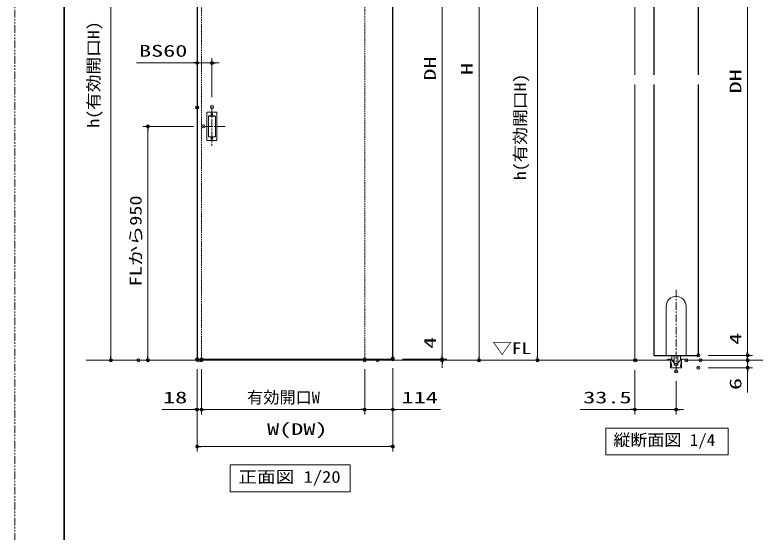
# Model space of a CAD drawing. Units: millimetres, scale not verified. Extents: x -1306 to 1306, y -607 to 607.
# Drawn here: x -1293 to -692, y -125 to 296 of the extents above; entities that cross this region are included whole.
import ezdxf
from ezdxf.enums import TextEntityAlignment as Align

# ---------------------------------------------------------------- set-up
doc = ezdxf.new("R2010")
doc.units = ezdxf.units.MM
doc.header["$LTSCALE"] = 5
doc.header["$PDMODE"] = 32
doc.header["$PDSIZE"] = 2.5
for name, pattern in [('USER1', [0.375, 0.25, -0.125]), ('USER2', [2.5, 1.25, -0.25, 0.25, -0.25, 0.25, -0.25]), ('USER3', [2, 1.25, -0.25, 0.25, -0.25])]:
    doc.linetypes.add(name, pattern=pattern)
for name, color, linetype, lineweight in [('0-1_線(黄)', 2, 'Continuous', 15), ('0-2_点線(水)', 4, 'USER1', 9), ('0-4_線(白)', 7, 'Continuous', 30), ('0-5_線(水)', 4, 'Continuous', 9), ('0-6_寸法線', 3, 'Continuous', 13), ('0-7_0', 3, 'Continuous', 25), ('0-8_DEFPOINTS', 7, 'Continuous', 5), ('0-9_陰線', 1, 'USER2', 9), ('0-A_中心線', 3, 'USER3', 9), ('0-F_図面枠', 7, 'Continuous', 35)]:
    doc.layers.add(name, color=color, linetype=linetype, lineweight=lineweight)
doc.styles.add('ＭＳ ゴシック', font='')
doc.styles.get('ＭＳ ゴシック').set_extended_font_data('MS Gothic')

# ---------------------------------------------------------------- blocks, each defined once
blk = doc.blocks.new('_DOT')
at = {"layer": '0-7_0'}
blk.add_line((-2.5, 0), (-5, 0), dxfattribs=at)
for points in [[(0, 0), (-2.5, 0), (-2.48, 0.313)], [(0, 0), (-2.48, -0.313), (-2.5, 0)], [(0, 0), (-2.48, 0.313), (-2.421, 0.622)], [(0, 0), (-2.421, -0.622), (-2.48, -0.313)], [(0, 0), (-2.421, 0.622), (-2.324, 0.92)], [(0, 0), (-2.324, -0.92), (-2.421, -0.622)], [(0, 0), (-2.324, 0.92), (-2.191, 1.204)], [(0, 0), (-2.191, -1.204), (-2.324, -0.92)], [(0, 0), (-2.191, 1.204), (-2.023, 1.469)], [(0, 0), (-2.023, -1.469), (-2.191, -1.204)], [(0, 0), (-2.023, 1.469), (-1.822, 1.711)], [(0, 0), (-1.822, -1.711), (-2.023, -1.469)], [(0, 0), (-1.822, 1.711), (-1.594, 1.926)], [(0, 0), (-1.594, -1.926), (-1.822, -1.711)], [(0, 0), (-1.594, 1.926), (-1.34, 2.111)], [(0, 0), (-1.34, -2.111), (-1.594, -1.926)], [(0, 0), (-1.34, 2.111), (-1.064, 2.262)], [(0, 0), (-1.064, -2.262), (-1.34, -2.111)], [(0, 0), (-1.064, 2.262), (-0.773, 2.378)], [(0, 0), (-0.773, -2.378), (-1.064, -2.262)], [(0, 0), (-0.773, 2.378), (-0.468, 2.456)], [(0, 0), (-0.468, -2.456), (-0.773, -2.378)], [(0, 0), (-0.468, 2.456), (-0.157, 2.495)], [(0, 0), (-0.157, -2.495), (-0.468, -2.456)], [(0, 0), (-0.157, 2.495), (0.157, 2.495)], [(0, 0), (0.157, -2.495), (-0.157, -2.495)], [(0, 0), (0.157, 2.495), (0.468, 2.456)], [(0, 0), (0.468, 2.456), (0.773, 2.378)], [(0, 0), (0.773, 2.378), (1.064, 2.262)], [(0, 0), (1.064, 2.262), (1.34, 2.111)], [(0, 0), (1.34, 2.111), (1.594, 1.926)], [(0, 0), (1.594, 1.926), (1.822, 1.711)], [(0, 0), (1.822, 1.711), (2.023, 1.469)], [(0, 0), (2.023, 1.469), (2.191, 1.204)], [(0, 0), (2.191, 1.204), (2.324, 0.92)], [(0, 0), (2.324, 0.92), (2.421, 0.622)], [(0, 0), (2.421, 0.622), (2.48, 0.313)], [(0, 0), (2.48, 0.313), (2.5, 0)], [(0, 0), (0.468, -2.456), (0.157, -2.495)], [(0, 0), (0.773, -2.378), (0.468, -2.456)], [(0, 0), (1.064, -2.262), (0.773, -2.378)], [(0, 0), (1.34, -2.111), (1.064, -2.262)], [(0, 0), (1.594, -1.926), (1.34, -2.111)], [(0, 0), (1.822, -1.711), (1.594, -1.926)], [(0, 0), (2.023, -1.469), (1.822, -1.711)], [(0, 0), (2.191, -1.204), (2.023, -1.469)], [(0, 0), (2.324, -0.92), (2.191, -1.204)], [(0, 0), (2.421, -0.622), (2.324, -0.92)], [(0, 0), (2.48, -0.313), (2.421, -0.622)], [(0, 0), (2.5, 0), (2.48, -0.313)]]:
    blk.add_solid(points, dxfattribs=at)

msp = doc.modelspace()

# ---------------------------------------------------------------- linework, layer by layer
at = {"layer": '0-1_線(黄)'}
for p, q in [((-1235.181, 15.092), (-758.267, 15.092)), ((-749.267, 15.092), (-669.217, 15.092))]:
    msp.add_line(p, q, dxfattribs=at)
for points in [[(-813.341, -39.908), (-714.006, -39.908), (-714.006, -61.743), (-813.341, -61.743)], [(-1118.14, -69.908), (-1020.724, -69.908), (-1020.724, -91.743), (-1118.14, -91.743)]]:
    msp.add_lwpolyline(points, close=True, dxfattribs=at)
at = {"layer": '0-2_点線(水)'}
msp.add_line((-1008.987, 15.892), (-1008.987, 473.792), dxfattribs=at)
msp.add_lwpolyline([(-1141.387, 15.092), (-1141.387, 473.792), (-1008.987, 473.792)], dxfattribs=at)
at = {"layer": '0-4_線(白)'}
for p, q in [((-1144.987, 489.092), (-1144.987, 15.892)), ((-986.187, 15.892), (-986.187, 489.092)), ((-774.201, 465.092), (-774.201, 247.015)), ((-774.201, 239.015), (-774.201, 19.092)), ((-738.201, 239.015), (-738.201, 19.092)), ((-774.201, 19.092), (-738.201, 19.092))]:
    msp.add_line(p, q, dxfattribs=at)
msp.add_lwpolyline([(-774.201, 465.092), (-738.201, 465.092), (-738.201, 247.015)], dxfattribs=at)
at = {"layer": '0-5_線(水)'}
for p, q in [((-789.701, 388.592), (-789.701, 247.015)), ((-789.701, 239.015), (-789.701, 15.092)), ((-764.201, 59.092), (-764.201, 19.092)), ((-748.201, 59.092), (-748.201, 19.092)), ((-759.701, 16.048), (-759.701, 19.092)), ((-757.701, 13.092), (-757.701, 19.092)), ((-754.701, 13.092), (-754.701, 19.092)), ((-752.701, 16.048), (-752.701, 19.092)), ((-1144.987, 15.892), (-986.187, 15.892)), ((-764.552, 15.087), (-762.614, 16.087)), ((-760.552, 16.087), (-762.614, 16.087)), ((-760.767, 15.087), (-760.767, 15.092)), ((-760.767, 15.087), (-759.767, 10.087)), ((-760.767, 15.087), (-760.767, 9.087)), ((-757.767, 13.087), (-760.552, 16.087)), ((-757.767, 13.087), (-757.767, 11.087)), ((-755.201, 12.592), (-757.201, 12.592)), ((-754.767, 13.087), (-751.981, 16.087)), ((-754.767, 13.087), (-754.767, 11.087)), ((-751.767, 15.087), (-752.767, 10.087)), ((-751.767, 15.087), (-751.767, 15.092)), ((-751.767, 15.087), (-751.767, 9.087)), ((-751.767, 15.087), (-751.717, 15.087)), ((-747.981, 15.087), (-749.92, 16.087)), ((-759.767, 10.087), (-760.767, 10.087)), ((-751.767, 9.087), (-760.767, 9.087)), ((-754.767, 11.087), (-757.767, 11.087)), ((-751.767, 10.087), (-752.767, 10.087))]:
    msp.add_line(p, q, dxfattribs=at)
msp.add_lwpolyline([(-749.92, 16.087), (-751.981, 16.087), (-749.92, 16.087)], dxfattribs=at)
for centre, radius, start, end in [((-756.201, 59.092), 8, 0, 180), ((-757.701, 16.048), 2, 180, 270), ((-757.201, 13.092), 0.5, 180, 270), ((-755.201, 13.092), 0.5, 270, 0), ((-754.701, 16.048), 2, 270, 0)]:
    msp.add_arc(centre, radius, start, end, dxfattribs=at)
at = {"layer": '0-6_寸法線'}
for p, q in [((-946.187, 486.092), (-946.187, 18.892)), ((-916.187, 486.092), (-916.187, 18.092)), ((-1214.987, 470.792), (-1214.987, 18.092)), ((-698.201, 462.092), (-698.201, 22.092)), ((-868.701, 385.592), (-868.701, 18.092)), ((-1144.987, 228.348), (-1144.987, 260.592)), ((-1132.987, 228.803), (-1132.987, 260.592)), ((-1147.987, 256.592), (-1194.225, 256.592)), ((-1132.987, 256.592), (-1144.987, 256.592)), ((-1129.987, 256.592), (-1126.987, 256.592)), ((-1136.687, 216.592), (-1129.287, 216.592)), ((-1137.087, 193.992), (-1137.087, 216.192)), ((-1135.887, 196.992), (-1135.887, 213.192)), ((-1135.787, 197.092), (-1135.787, 213.092)), ((-1135.487, 213.592), (-1130.487, 213.592)), ((-1135.387, 213.492), (-1130.587, 213.492)), ((-1130.187, 213.092), (-1130.187, 197.092)), ((-1130.087, 213.192), (-1130.087, 196.992)), ((-1128.887, 216.192), (-1128.887, 193.992)), ((-1147.901, 205.092), (-1188.987, 205.092)), ((-1184.987, 202.092), (-1184.987, 18.092)), ((-1129.287, 193.592), (-1136.687, 193.592)), ((-1130.487, 196.592), (-1135.487, 196.592)), ((-1130.587, 196.692), (-1135.387, 196.692)), ((-946.187, 18.892), (-946.187, 37.034)), ((-698.201, 22.092), (-698.201, 40.234)), ((-730.201, 19.092), (-694.201, 19.092)), ((-730.201, 19.092), (-694.201, 19.092)), ((-698.201, 18.092), (-698.201, 21.092)), ((-698.201, 15.092), (-698.201, 19.092)), ((-1152.237, 15.092), (-1218.987, 15.092)), ((-1184.625, 15.092), (-1180.987, 15.092)), ((-1000.987, 15.092), (-942.187, 15.092)), ((-990.613, 15.092), (-912.187, 15.092)), ((-978.187, 15.892), (-942.187, 15.892)), ((-978.187, 15.892), (-942.187, 15.892)), ((-946.187, 15.092), (-946.187, 15.892)), ((-946.187, 12.092), (-946.187, 9.092)), ((-796.951, 15.092), (-872.701, 15.092)), ((-739.989, 15.092), (-694.201, 15.092)), ((-728.442, 15.092), (-694.201, 15.092)), ((-698.201, 15.092), (-698.201, 9.087)), ((-698.201, 12.092), (-698.201, 9.092)), ((-1144.987, 7.892), (-1144.987, -58.908)), ((-1144.987, 7.892), (-1144.987, -28.908)), ((-1141.387, 7.892), (-1141.387, -28.908)), ((-1141.387, 7.092), (-1141.387, -28.908)), ((-1008.987, 7.892), (-1008.987, -28.908)), ((-1008.987, 7.892), (-1008.987, -28.908)), ((-986.187, 8.692), (-986.187, -58.908)), ((-986.187, 7.892), (-986.187, -28.908)), ((-789.701, 7.092), (-789.701, -28.908)), ((-730.201, 9.087), (-694.201, 9.087)), ((-698.201, 6.087), (-698.201, -11.103)), ((-756.201, -1.913), (-756.201, -28.908)), ((-1147.987, -24.908), (-1173.749, -24.908)), ((-1141.387, -24.908), (-1144.987, -24.908)), ((-1138.387, -24.908), (-1011.987, -24.908)), ((-1138.387, -24.908), (-1135.387, -24.908)), ((-1011.987, -24.908), (-1014.987, -24.908)), ((-1008.987, -24.908), (-986.187, -24.908)), ((-983.187, -24.908), (-947.425, -24.908)), ((-792.701, -24.908), (-834.177, -24.908)), ((-756.201, -24.908), (-789.701, -24.908)), ((-753.201, -24.908), (-750.201, -24.908)), ((-1141.987, -54.908), (-989.187, -54.908))]:
    msp.add_line(p, q, dxfattribs=at)
for centre in [(-1132.987, 214.992), (-1132.987, 195.192)]:
    msp.add_circle(centre, 0.8, dxfattribs=at)
for centre, start, end in [((-1136.687, 216.192), 90, 180), ((-1129.287, 216.192), 0, 90), ((-1135.487, 213.192), 90, 180), ((-1135.387, 213.092), 90, 180), ((-1130.587, 213.092), 0, 90), ((-1130.487, 213.192), 0, 90), ((-1136.687, 193.992), 180, 270), ((-1135.487, 196.992), 180, 270), ((-1135.387, 197.092), 180, 270), ((-1130.587, 197.092), 270, 0), ((-1130.487, 196.992), 270, 0), ((-1129.287, 193.992), 270, 0)]:
    msp.add_arc(centre, 0.4, start, end, dxfattribs=at)
at = {"layer": '0-8_DEFPOINTS'}
for p in [(-1132.987, 256.592), (-1144.987, 220.348), (-1132.987, 220.803), (-1139.901, 205.092), (-738.201, 19.092), (-698.201, 19.092), (-1214.987, 15.092), (-1192.625, 15.092), (-1184.987, 15.092), (-1144.987, 15.892), (-1144.237, 15.092), (-1141.387, 15.892), (-1141.387, 15.092), (-1008.987, 15.892), (-1008.987, 15.092), (-998.613, 15.092), (-986.187, 16.692), (-986.187, 15.892), (-986.187, 15.892), (-946.187, 15.892), (-946.187, 15.092), (-916.187, 15.092), (-868.701, 15.092), (-789.701, 15.092), (-788.951, 15.092), (-747.989, 15.092), (-736.442, 15.092), (-698.201, 15.092), (-756.201, 6.087), (-738.201, 9.087), (-698.201, 9.087), (-1144.987, -24.908), (-1008.987, -24.908), (-756.201, -24.908), (-986.187, -54.908)]:
    msp.add_point(p, dxfattribs=at)
at = {"layer": '0-9_陰線', "color": 4}
msp.add_line((-1292.964, -594), (-1292.964, 594), dxfattribs=at)
at = {"layer": '0-A_中心線'}
for p, q in [((-1132.987, 220.803), (-1132.987, 189.381)), ((-1122.274, 205.092), (-1139.901, 205.092)), ((-756.201, 6.087), (-756.201, 72.957))]:
    msp.add_line(p, q, dxfattribs=at)
at = {"layer": '0-F_図面枠'}
msp.add_lwpolyline([(-1252.964, -554), (347.036, -554), (347.036, 554), (-1252.964, 554)], close=True, dxfattribs=at)

# ---------------------------------------------------------------- block references
at = {"layer": '0-6_寸法線', "xscale": 0.6, "yscale": 0.6}
for p in [(-1144.987, 256.592), (-1144.987, -24.908), (-1008.987, -24.908), (-1008.987, -24.908), (-789.701, -24.908), (-986.187, -54.908)]:
    msp.add_blockref('_DOT', p, dxfattribs=at)
for p, rotation in [((-1132.987, 256.592), 180), ((-1184.987, 205.092), 90), ((-1214.987, 15.092), 270), ((-1184.987, 15.092), 270), ((-946.187, 15.892), 270), ((-946.187, 15.892), 270), ((-916.187, 15.092), 270), ((-868.701, 15.092), 270), ((-698.201, 19.092), 270), ((-698.201, 19.092), 270), ((-698.201, 15.092), 270), ((-946.187, 15.092), 90), ((-698.201, 15.092), 90), ((-698.201, 9.087), 90), ((-1141.387, -24.908), 180), ((-1141.387, -24.908), 180), ((-986.187, -24.908), 180), ((-756.201, -24.908), 180), ((-1144.987, -54.908), 180)]:
    msp.add_blockref('_DOT', p, dxfattribs=dict(at, rotation=rotation))

# ---------------------------------------------------------------- texts
at = {"layer": '0-1_線(黄)', "style": 'ＭＳ ゴシック'}
for s, width, p in [('▽FL', 1.2, (-905.308, 17.199)), ('縦断面図 1/4', 1.05, (-807.123, -57.287)), ('正面図 1/20', 1.15, (-1111.427, -87.287))]:
    msp.add_text(s, height=9.621, dxfattribs=dict(at, width=width)).set_placement(p, align=Align.BOTTOM_LEFT)
at = {"layer": '0-6_寸法線', "style": 'ＭＳ ゴシック'}
for s, height, width, p in [('h(有効開口H)', 9.604, 1.1, (-1221.423, 204.013)), ('DH', 9.604, 1.5, (-948.337, 242.253)), ('H', 9.604, 1.5, (-918.337, 246.853)), ('DH', 9.604, 1.5, (-700.35, 231.853)), ('h(有効開口H)', 9.604, 1.1, (-875.136, 161.413)), ('FLから950', 9.621, 1.25, (-1187.137, 75.234)), ('4', 9.604, 1.5, (-700.35, 27.663)), ('4', 9.604, 1.5, (-948.337, 24.463)), ('6', 9.604, 1.5, (-700.35, -9.008))]:
    msp.add_text(s, height=height, rotation=90, dxfattribs=dict(at, width=width)).set_placement(p, align=Align.BOTTOM_LEFT)
at = {"layer": '0-6_寸法線', "style": 'ＭＳ ゴシック', "width": 1.5}
for s, p in [('BS60', (-1192.13, 258.741)), ('18', (-1172.606, -22.759)), ('114', (-979.044, -22.759)), ('33.5', (-831.605, -22.759)), ('W(DW)', (-1088.206, -48.473))]:
    msp.add_text(s, height=9.604, dxfattribs=at).set_placement(p, align=Align.BOTTOM_LEFT)
at = {"layer": '0-6_寸法線', "style": 'ＭＳ ゴシック'}
msp.add_text('有効開口W', height=9.621, dxfattribs=at).set_placement((-1104.425, -22.759), align=Align.BOTTOM_LEFT)

doc.saveas('drawing.dxf')
